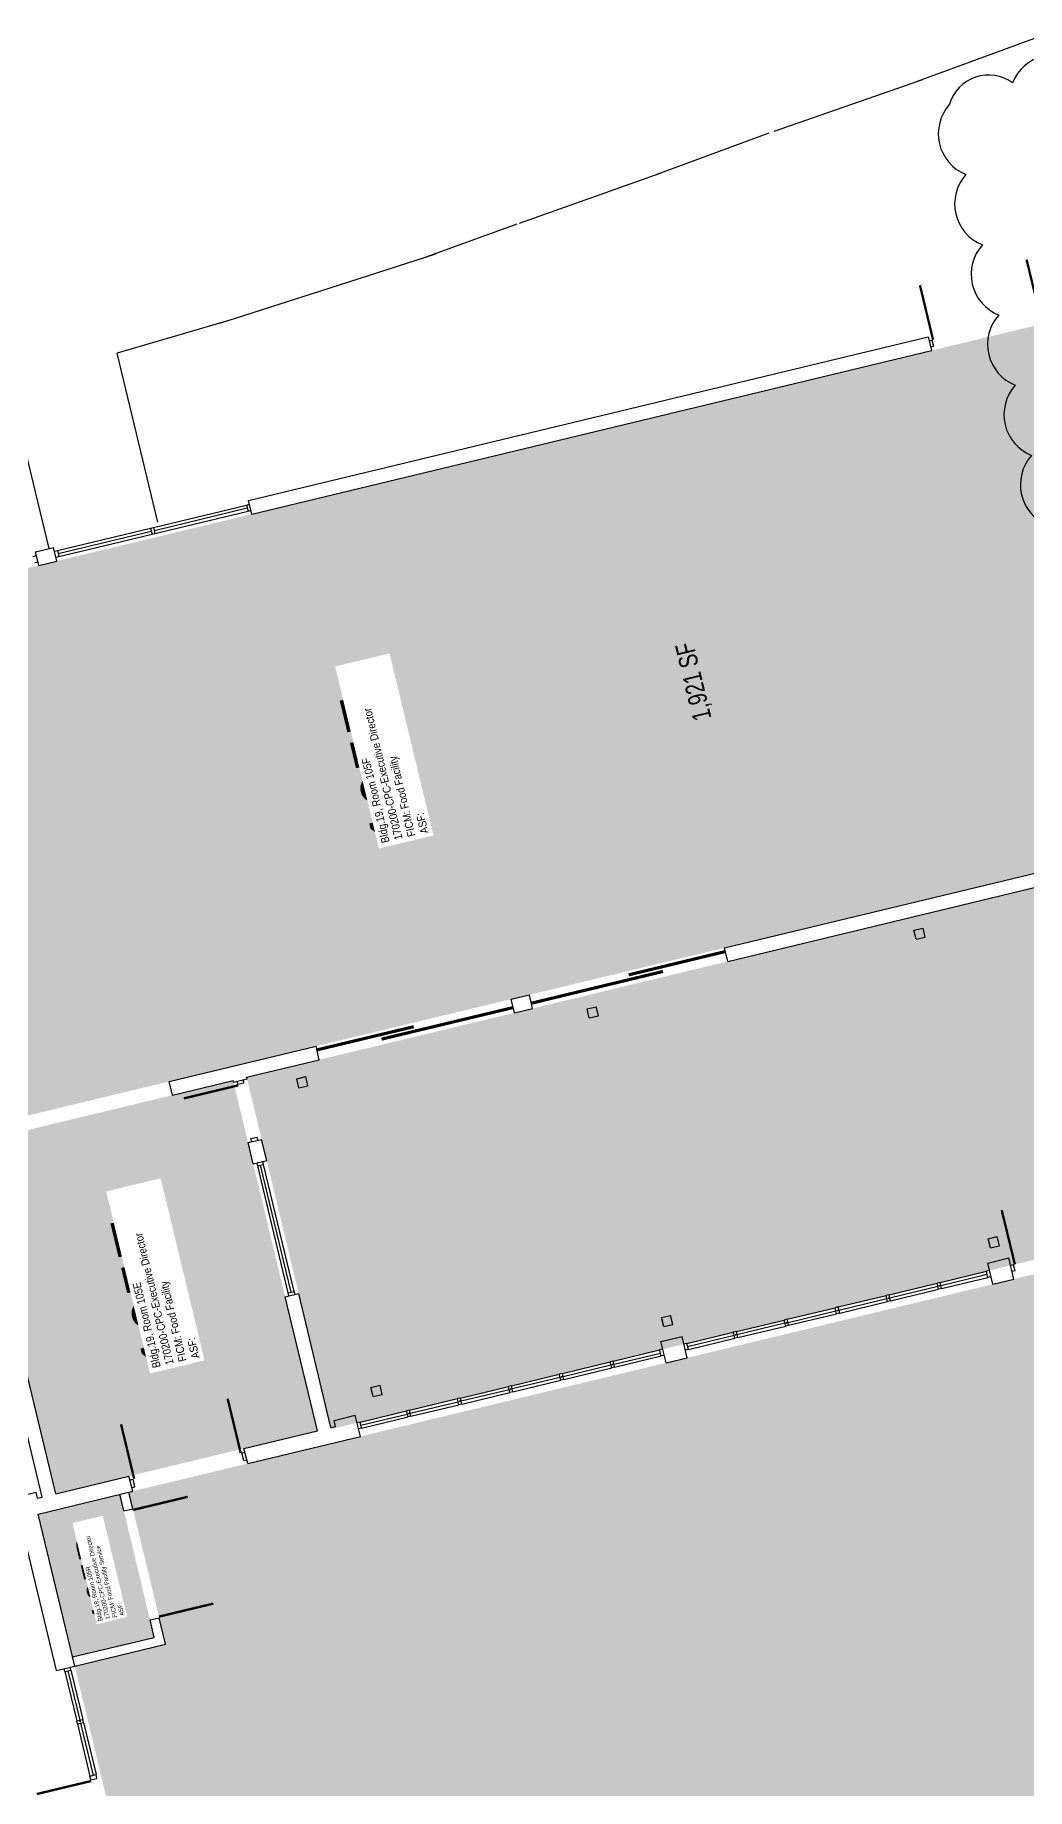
# Model space of a CAD drawing. Header units: inches. Extents: x 69215158 to 69219847, y 27668439 to 27672332.
# Drawn here: x 69215974 to 69216611, y 27670774 to 27671901 of the extents above; entities that cross this region are included whole.
import ezdxf
from ezdxf.enums import TextEntityAlignment as Align

# ---------------------------------------------------------------- set-up
doc = ezdxf.new("R2010")
doc.units = ezdxf.units.IN
doc.header["$LTSCALE"] = 100
doc.header["$MEASUREMENT"] = 0
for name, color, linetype in [('A-COLS', 5, 'CONTINUOUS'), ('A-DOOR', 2, 'CONTINUOUS'), ('A-GLAZ', 1, 'CONTINUOUS'), ('A-IDEN-RNUM', 7, 'CONTINUOUS'), ('A-IDEN-SNUM', 4, 'CONTINUOUS'), ('A-IDEN-VNUM', 4, 'CONTINUOUS'), ('A-REV', 1, 'CONTINUOUS'), ('A-SITE', 3, 'CONTINUOUS'), ('A-WALL', 5, 'CONTINUOUS'), ('AREA-TEXT', 3, 'CONTINUOUS'), ('Rooms-Category-Color', 7, 'CONTINUOUS'), ('Rooms-College-Color', 7, 'CONTINUOUS'), ('Rooms-Department-Color', 7, 'CONTINUOUS'), ('Rooms-Division-Color', 7, 'CONTINUOUS'), ('Rooms-Information', 7, 'CONTINUOUS')]:
    doc.layers.add(name, color=color, linetype=linetype)
doc.styles.add('CP_AREA', font='arial.ttf', dxfattribs={"height": 15})
doc.styles.add('CP_ROOMSNUMBER', font='arial.ttf', dxfattribs={"height": 1})
doc.styles.add('CP_ROOMVNUMBER', font='arial.ttf', dxfattribs={"width": 0.85, "height": 0.075})

msp = doc.modelspace()

# ---------------------------------------------------------------- hatches: boundary and pattern name
at = {"layer": 'Rooms-Category-Color', "true_color": 0xffe090}
for points in [[(69216693.5, 27671436.2), (69216680.3, 27671491.1), (69216633.6, 27671685.1), (69216626.1, 27671716.2), (69216623.7, 27671715.6), (69216113.2, 27671592.8), (69215847.8, 27671528.9), (69215878.7, 27671400.5), (69215927.9, 27671196.4), (69215968.7, 27671206.2), (69216154.4, 27671250.9), (69216629.8, 27671365.3), (69216706.1, 27671383.7), (69216758.6, 27671396.3), (69216746, 27671448.8)], [(69216109.8, 27671230.9), (69217167.1, 27671485.4), (69217221.5, 27671259.4), (69216164.2, 27671004.9)], [(69216034.2, 27670974.6), (69215987.1, 27670963.2), (69215933.1, 27671187.3), (69215932.9, 27671188.3), (69215970.8, 27671197.4), (69216101.1, 27671228.8), (69216155.3, 27671003.7)], [(69216818.7, 27671097.6), (69216802.9, 27671093.8), (69216790.3, 27671146.3), (69216602.9, 27671101.2), (69216589.3, 27671097.9), (69216392.9, 27671050.6), (69216379.3, 27671047.4), (69216182.9, 27671000.1), (69216036.6, 27670964.9), (69216034.1, 27670964.3), (69216036.7, 27670953.6), (69216053.6, 27670883.6), (69216057.7, 27670866.6), (69215999.3, 27670852.5), (69216049.8, 27670643), (69216108.1, 27670657.1), (69216121.2, 27670602.6), (69216138, 27670532.6), (69216158.9, 27670446.1), (69216175.7, 27670376.1), (69216188.8, 27670321.6), (69216150.9, 27670312.5), (69216130.5, 27670307.6), (69216156.5, 27670199.7), (69216176.9, 27670204.6), (69216186.6, 27670206.9), (69216191.5, 27670208.1), (69216230.4, 27670217.5), (69216525.9, 27670288.6), (69216531.8, 27670290), (69216775.8, 27670348.8), (69216971, 27670395.7), (69216958.3, 27670448.2), (69216973.7, 27670452)], [(69216030.9, 27670952.2), (69216047.7, 27670882.2), (69216050.4, 27670871), (69215997.9, 27670858.4), (69215995, 27670870.5), (69215975.8, 27670950.2), (69216028.3, 27670962.9)]]:
    msp.add_hatch(color=41, dxfattribs=at).paths.add_polyline_path(points)
at = {"layer": 'Rooms-College-Color', "true_color": 0xadadad}
for points in [[(69216693.5, 27671436.2), (69216680.3, 27671491.1), (69216633.6, 27671685.1), (69216626.1, 27671716.2), (69216623.7, 27671715.6), (69216113.2, 27671592.8), (69215847.8, 27671528.9), (69215878.7, 27671400.5), (69215927.9, 27671196.4), (69215968.7, 27671206.2), (69216154.4, 27671250.9), (69216629.8, 27671365.3), (69216706.1, 27671383.7), (69216758.6, 27671396.3), (69216746, 27671448.8)], [(69216109.8, 27671230.9), (69217167.1, 27671485.4), (69217221.5, 27671259.4), (69216164.2, 27671004.9)], [(69216034.2, 27670974.6), (69215987.1, 27670963.2), (69215933.1, 27671187.3), (69215932.9, 27671188.3), (69215970.8, 27671197.4), (69216101.1, 27671228.8), (69216155.3, 27671003.7)], [(69216818.7, 27671097.6), (69216802.9, 27671093.8), (69216790.3, 27671146.3), (69216602.9, 27671101.2), (69216589.3, 27671097.9), (69216392.9, 27671050.6), (69216379.3, 27671047.4), (69216182.9, 27671000.1), (69216036.6, 27670964.9), (69216034.1, 27670964.3), (69216036.7, 27670953.6), (69216053.6, 27670883.6), (69216057.7, 27670866.6), (69215999.3, 27670852.5), (69216049.8, 27670643), (69216108.1, 27670657.1), (69216121.2, 27670602.6), (69216138, 27670532.6), (69216158.9, 27670446.1), (69216175.7, 27670376.1), (69216188.8, 27670321.6), (69216150.9, 27670312.5), (69216130.5, 27670307.6), (69216156.5, 27670199.7), (69216176.9, 27670204.6), (69216186.6, 27670206.9), (69216191.5, 27670208.1), (69216230.4, 27670217.5), (69216525.9, 27670288.6), (69216531.8, 27670290), (69216775.8, 27670348.8), (69216971, 27670395.7), (69216958.3, 27670448.2), (69216973.7, 27670452)], [(69216030.9, 27670952.2), (69216047.7, 27670882.2), (69216050.4, 27670871), (69215997.9, 27670858.4), (69215995, 27670870.5), (69215975.8, 27670950.2), (69216028.3, 27670962.9)]]:
    msp.add_hatch(color=253, dxfattribs=at).paths.add_polyline_path(points)
at = {"layer": 'Rooms-Department-Color', "true_color": 0x80bc67}
for points in [[(69216693.5, 27671436.2), (69216680.3, 27671491.1), (69216633.6, 27671685.1), (69216626.1, 27671716.2), (69216623.7, 27671715.6), (69216113.2, 27671592.8), (69215847.8, 27671528.9), (69215878.7, 27671400.5), (69215927.9, 27671196.4), (69215968.7, 27671206.2), (69216154.4, 27671250.9), (69216629.8, 27671365.3), (69216706.1, 27671383.7), (69216758.6, 27671396.3), (69216746, 27671448.8)], [(69216109.8, 27671230.9), (69217167.1, 27671485.4), (69217221.5, 27671259.4), (69216164.2, 27671004.9)], [(69216034.2, 27670974.6), (69215987.1, 27670963.2), (69215933.1, 27671187.3), (69215932.9, 27671188.3), (69215970.8, 27671197.4), (69216101.1, 27671228.8), (69216155.3, 27671003.7)], [(69216818.7, 27671097.6), (69216802.9, 27671093.8), (69216790.3, 27671146.3), (69216602.9, 27671101.2), (69216589.3, 27671097.9), (69216392.9, 27671050.6), (69216379.3, 27671047.4), (69216182.9, 27671000.1), (69216036.6, 27670964.9), (69216034.1, 27670964.3), (69216036.7, 27670953.6), (69216053.6, 27670883.6), (69216057.7, 27670866.6), (69215999.3, 27670852.5), (69216049.8, 27670643), (69216108.1, 27670657.1), (69216121.2, 27670602.6), (69216138, 27670532.6), (69216158.9, 27670446.1), (69216175.7, 27670376.1), (69216188.8, 27670321.6), (69216150.9, 27670312.5), (69216130.5, 27670307.6), (69216156.5, 27670199.7), (69216176.9, 27670204.6), (69216186.6, 27670206.9), (69216191.5, 27670208.1), (69216230.4, 27670217.5), (69216525.9, 27670288.6), (69216531.8, 27670290), (69216775.8, 27670348.8), (69216971, 27670395.7), (69216958.3, 27670448.2), (69216973.7, 27670452)], [(69216030.9, 27670952.2), (69216047.7, 27670882.2), (69216050.4, 27670871), (69215997.9, 27670858.4), (69215995, 27670870.5), (69215975.8, 27670950.2), (69216028.3, 27670962.9)]]:
    msp.add_hatch(color=83, dxfattribs=at).paths.add_polyline_path(points)
at = {"layer": 'Rooms-Division-Color', "true_color": 0x80bc67}
for points in [[(69216693.5, 27671436.2), (69216680.3, 27671491.1), (69216633.6, 27671685.1), (69216626.1, 27671716.2), (69216623.7, 27671715.6), (69216113.2, 27671592.8), (69215847.8, 27671528.9), (69215878.7, 27671400.5), (69215927.9, 27671196.4), (69215968.7, 27671206.2), (69216154.4, 27671250.9), (69216629.8, 27671365.3), (69216706.1, 27671383.7), (69216758.6, 27671396.3), (69216746, 27671448.8)], [(69216109.8, 27671230.9), (69217167.1, 27671485.4), (69217221.5, 27671259.4), (69216164.2, 27671004.9)], [(69216034.2, 27670974.6), (69215987.1, 27670963.2), (69215933.1, 27671187.3), (69215932.9, 27671188.3), (69215970.8, 27671197.4), (69216101.1, 27671228.8), (69216155.3, 27671003.7)], [(69216818.7, 27671097.6), (69216802.9, 27671093.8), (69216790.3, 27671146.3), (69216602.9, 27671101.2), (69216589.3, 27671097.9), (69216392.9, 27671050.6), (69216379.3, 27671047.4), (69216182.9, 27671000.1), (69216036.6, 27670964.9), (69216034.1, 27670964.3), (69216036.7, 27670953.6), (69216053.6, 27670883.6), (69216057.7, 27670866.6), (69215999.3, 27670852.5), (69216049.8, 27670643), (69216108.1, 27670657.1), (69216121.2, 27670602.6), (69216138, 27670532.6), (69216158.9, 27670446.1), (69216175.7, 27670376.1), (69216188.8, 27670321.6), (69216150.9, 27670312.5), (69216130.5, 27670307.6), (69216156.5, 27670199.7), (69216176.9, 27670204.6), (69216186.6, 27670206.9), (69216191.5, 27670208.1), (69216230.4, 27670217.5), (69216525.9, 27670288.6), (69216531.8, 27670290), (69216775.8, 27670348.8), (69216971, 27670395.7), (69216958.3, 27670448.2), (69216973.7, 27670452)], [(69216030.9, 27670952.2), (69216047.7, 27670882.2), (69216050.4, 27670871), (69215997.9, 27670858.4), (69215995, 27670870.5), (69215975.8, 27670950.2), (69216028.3, 27670962.9)]]:
    msp.add_hatch(color=83, dxfattribs=at).paths.add_polyline_path(points)

# ---------------------------------------------------------------- linework, layer by layer
at = {"layer": 'A-COLS'}
for p, q in [((69216586, 27671111.5), (69216599.6, 27671114.8)), ((69216589.3, 27671097.9), (69216586, 27671111.5)), ((69216602.9, 27671101.2), (69216599.6, 27671114.8)), ((69216589.3, 27671097.9), (69216602.9, 27671101.2)), ((69216376, 27671061), (69216389.6, 27671064.3)), ((69216392.9, 27671050.6), (69216389.6, 27671064.3)), ((69216379.3, 27671047.4), (69216376, 27671061)), ((69216379.3, 27671047.4), (69216392.9, 27671050.6))]:
    msp.add_line(p, q, dxfattribs=at)
at = {"layer": 'A-DOOR'}
for points in [[(69216619.5, 27671721.3, 1.5, 1.5, 0), (69216611, 27671756.3, 0, 0, 0), (69216610.3, 27671756.1, 0, 0, 0.414214), (69216585.5, 27671711.6, 0, 0, 0.414214)], [(69216550.9, 27671704.8, 1.5, 1.5, 0), (69216542.5, 27671739.8, 0, 0, 0), (69216543.2, 27671740, 0, 0, -0.414214), (69216585.5, 27671711.6, 0, 0, -0.414214)], [(69216104.4, 27671225.7, 1.5, 1.5, 0), (69216069.4, 27671217.3, 0, 0, 0), (69216069.6, 27671216.6, 0, 0, 0.414214), (69216114.1, 27671191.8, 0, 0, 0.414214)], [(69216603.5, 27671110.6, 1.5, 1.5, 0), (69216595, 27671145.6, 0, 0, 0), (69216595.8, 27671145.8, 0, 0, -0.414214), (69216638.1, 27671117.4, 0, 0, -0.414214)], [(69216106, 27670989.4, 1.5, 1.5, 0), (69216097.6, 27671024.4, 0, 0, 0), (69216096.9, 27671024.2, 0, 0, 0.414214), (69216072.1, 27670979.7, 0, 0, 0.414214)], [(69216037.5, 27670972.9, 1.5, 1.5, 0), (69216029.1, 27671007.9, 0, 0, 0), (69216029.8, 27671008.1, 0, 0, -0.414214), (69216072.1, 27670979.7, 0, 0, -0.414214)], [(69216036.9, 27670952.9, 1.5, 1.5, 0), (69216071.9, 27670961.3, 0, 0, 0), (69216072.1, 27670960.6, 0, 0, -0.414214), (69216043.7, 27670918.2, 0, 0, -0.414214)], [(69216053.4, 27670884.3, 1.5, 1.5, 0), (69216088.4, 27670892.7, 0, 0, 0), (69216088.2, 27670893.5, 0, 0, 0.414214), (69216043.7, 27670918.2, 0, 0, 0.414214)], [(69216009.9, 27670778.7, 1.5, 1.5, 0), (69215974.9, 27670770.3, 0, 0, 0), (69215975.1, 27670769.6, 0, 0, 0.414214), (69216019.6, 27670744.8, 0, 0, 0.414214)]]:
    msp.add_lwpolyline(points, format="xyseb", dxfattribs=at)
at = {"layer": 'A-DOOR', "const_width": 2}
for points in [[(69216417.5, 27671311.7), (69216355.3, 27671296.7)], [(69216292.8, 27671278.5), (69216377.4, 27671298.9)], [(69216281.1, 27671275.7), (69216196.5, 27671255.4)], [(69216155, 27671248.5), (69216217.2, 27671263.4)]]:
    msp.add_lwpolyline(points, dxfattribs=at)
at = {"layer": 'A-GLAZ'}
for p, q in [((69216050, 27671584.2), (69216109.8, 27671598.6)), ((69216050.5, 27671582.3), (69216110.2, 27671596.7)), ((69216050.9, 27671580.3), (69216110.7, 27671594.7)), ((69215988.3, 27671569.4), (69216048, 27671583.7)), ((69215988.7, 27671567.4), (69216048.5, 27671581.8)), ((69215989.2, 27671565.5), (69216049, 27671579.9)), ((69216136.5, 27671092.3), (69216116.9, 27671174)), ((69216138.5, 27671092.8), (69216118.8, 27671174.4)), ((69216140.4, 27671093.2), (69216120.7, 27671174.9)), ((69216522.7, 27671091.1), (69216553.5, 27671098.6)), ((69216523.1, 27671089.2), (69216553.9, 27671096.6)), ((69216555.4, 27671099), (69216585.2, 27671106.2)), ((69216555.9, 27671097.1), (69216585.7, 27671104.3)), ((69216556.3, 27671095.1), (69216586.2, 27671102.3)), ((69216489.9, 27671083.3), (69216520.7, 27671090.7)), ((69216490.4, 27671081.3), (69216521.2, 27671088.7)), ((69216490.9, 27671079.4), (69216521.7, 27671086.8)), ((69216523.6, 27671087.3), (69216554.4, 27671094.7)), ((69216424.5, 27671067.5), (69216455.3, 27671074.9)), ((69216457.2, 27671075.4), (69216488, 27671082.8)), ((69216457.7, 27671073.4), (69216488.5, 27671080.9)), ((69216458.1, 27671071.5), (69216488.9, 27671078.9)), ((69216392.7, 27671059.9), (69216422.5, 27671067)), ((69216393.2, 27671057.9), (69216423, 27671065.1)), ((69216393.7, 27671056), (69216423.5, 27671063.2)), ((69216424.9, 27671065.6), (69216455.7, 27671073)), ((69216425.4, 27671063.6), (69216456.2, 27671071)), ((69216345.4, 27671048.5), (69216375.2, 27671055.7)), ((69216345.9, 27671046.5), (69216375.7, 27671053.7)), ((69216346.3, 27671044.6), (69216376.2, 27671051.8)), ((69216279.9, 27671032.7), (69216310.7, 27671040.1)), ((69216312.7, 27671040.6), (69216343.5, 27671048)), ((69216313.1, 27671038.7), (69216343.9, 27671046.1)), ((69216313.6, 27671036.7), (69216344.4, 27671044.1)), ((69216247.2, 27671024.8), (69216278, 27671032.2)), ((69216247.7, 27671022.9), (69216278.5, 27671030.3)), ((69216280.4, 27671030.8), (69216311.2, 27671038.2)), ((69216280.9, 27671028.8), (69216311.7, 27671036.2)), ((69216214.5, 27671017), (69216245.3, 27671024.4)), ((69216214.9, 27671015), (69216245.7, 27671022.4)), ((69216215.4, 27671013.1), (69216246.2, 27671020.5)), ((69216248.1, 27671020.9), (69216278.9, 27671028.4)), ((69216182.7, 27671009.3), (69216212.5, 27671016.5)), ((69216183.2, 27671007.4), (69216213, 27671014.5)), ((69216183.7, 27671005.4), (69216213.5, 27671012.6)), ((69215993, 27670849), (69216000.6, 27670817.4)), ((69215994.9, 27670849.4), (69216002.5, 27670817.8)), ((69215996.9, 27670849.9), (69216004.5, 27670818.3)), ((69216001.1, 27670815.4), (69216009.1, 27670781.9)), ((69216003, 27670815.9), (69216011.1, 27670782.3)), ((69216004.9, 27670816.3), (69216013, 27670782.8))]:
    msp.add_line(p, q, dxfattribs=at)
at = {"layer": 'A-REV'}
msp.add_lwpolyline([(69216647, 27671880.9, 0.520567), (69216602, 27671869.9, 0.520567), (69216561.5, 27671856.1, 0.520567), (69216572, 27671811, 0.520567), (69216582.6, 27671765.8, 0.520567), (69216593.1, 27671720.7, 0.520567), (69216603.7, 27671675.6, 0.520567), (69216614.2, 27671630.5, 0.520567), (69216624.8, 27671585.4, 0.520567)], format="xyb", dxfattribs=at)
at = {"layer": 'A-SITE'}
for p, q in [((69216621.8, 27671900.6), (69216540.6, 27671870.7)), ((69216543.4, 27671871.7), (69216448.5, 27671838.6)), ((69216445.3, 27671837.5), (69216373.5, 27671810.9)), ((69216376, 27671811.8), (69216285, 27671779.6)), ((69216283.5, 27671779.1), (69216224.9, 27671757.8)), ((69216231.1, 27671759.9), (69216156.7, 27671735.9)), ((69216157.3, 27671736), (69216092.4, 27671715.3)), ((69216096.9, 27671716.7), (69216026.6, 27671696.2)), ((69216052.8, 27671587.5), (69216026.6, 27671696.2)), ((69215982.8, 27671570.6), (69215958, 27671673.6))]:
    msp.add_line(p, q, dxfattribs=at)
at = {"layer": 'A-WALL'}
for p, q in [((69216111.1, 27671601.5), (69216547.7, 27671706.6)), ((69216547.7, 27671706.6), (69216549.8, 27671697.8)), ((69216113.2, 27671592.8), (69216549.8, 27671697.8)), ((69216548.3, 27671704.2), (69216550.2, 27671704.6)), ((69216549.2, 27671700.3), (69216551.1, 27671700.7)), ((69216550.2, 27671704.6), (69216551.1, 27671700.7)), ((69216109.8, 27671598.6), (69216111.7, 27671599.1)), ((69216109.8, 27671598.6), (69216110.7, 27671594.7)), ((69216110.7, 27671594.7), (69216112.7, 27671595.2)), ((69216113.2, 27671592.8), (69216111.1, 27671601.5)), ((69216048, 27671583.7), (69216050, 27671584.2)), ((69216048, 27671583.7), (69216049, 27671579.9)), ((69216050, 27671584.2), (69216050.9, 27671580.3)), ((69215974.1, 27671568.5), (69215985.7, 27671571.3)), ((69215987.8, 27671562.6), (69215985.7, 27671571.3)), ((69216049, 27671579.9), (69216050.9, 27671580.3)), ((69215972.7, 27671565.6), (69215974.6, 27671566.1)), ((69215973.6, 27671561.7), (69215975.6, 27671562.2)), ((69215976.2, 27671559.8), (69215974.1, 27671568.5)), ((69215976.2, 27671559.8), (69215987.8, 27671562.6)), ((69215986.3, 27671568.9), (69215988.3, 27671569.4)), ((69215987.2, 27671565), (69215989.2, 27671565.5)), ((69215988.3, 27671569.4), (69215989.2, 27671565.5)), ((69216416.9, 27671314.1), (69216629.8, 27671365.3)), ((69216419, 27671305.3), (69216631.9, 27671356.6)), ((69216538.6, 27671325.4), (69216544.5, 27671326.8)), ((69216540, 27671319.6), (69216538.6, 27671325.4)), ((69216545.9, 27671321), (69216544.5, 27671326.8)), ((69216419, 27671305.3), (69216416.9, 27671314.1)), ((69216540, 27671319.6), (69216545.9, 27671321)), ((69216279.8, 27671281.1), (69216291.5, 27671283.9)), ((69216281.9, 27671272.3), (69216279.8, 27671281.1)), ((69216293.6, 27671275.1), (69216291.5, 27671283.9)), ((69216281.9, 27671272.3), (69216293.6, 27671275.1)), ((69216328.6, 27671274.8), (69216334.5, 27671276.2)), ((69216330, 27671269), (69216328.6, 27671274.8)), ((69216330, 27671269), (69216335.9, 27671270.4)), ((69216335.9, 27671270.4), (69216334.5, 27671276.2)), ((69216060.1, 27671228.2), (69216154.4, 27671250.9)), ((69216156.5, 27671242.1), (69216154.4, 27671250.9)), ((69216109.8, 27671230.9), (69216156.5, 27671242.1)), ((69216142, 27671229.9), (69216147.8, 27671231.3)), ((69216149.2, 27671225.5), (69216147.8, 27671231.3)), ((69216062.2, 27671219.4), (69216060.1, 27671228.2)), ((69216062.2, 27671219.4), (69216101.1, 27671228.8)), ((69216101.3, 27671227.8), (69216101.1, 27671228.8)), ((69216101.3, 27671227.8), (69216110.1, 27671229.9)), ((69216104.2, 27671226.5), (69216103.8, 27671228.4)), ((69216104.2, 27671226.5), (69216108.1, 27671227.4)), ((69216108.1, 27671227.4), (69216107.6, 27671229.4)), ((69216110.1, 27671229.9), (69216109.8, 27671230.9)), ((69216143.4, 27671224.1), (69216142, 27671229.9)), ((69216143.4, 27671224.1), (69216149.2, 27671225.5)), ((69216110.7, 27671188.9), (69216119.4, 27671191)), ((69216114, 27671175.3), (69216110.7, 27671188.9)), ((69216112.6, 27671191.5), (69216116.5, 27671192.4)), ((69216113.1, 27671189.5), (69216112.6, 27671191.5)), ((69216117, 27671190.5), (69216116.5, 27671192.4)), ((69216122.7, 27671177.4), (69216119.4, 27671191)), ((69216114, 27671175.3), (69216122.7, 27671177.4)), ((69216116.9, 27671174), (69216116.4, 27671175.9)), ((69216120.7, 27671174.9), (69216120.3, 27671176.9)), ((69216116.9, 27671174), (69216120.7, 27671174.9)), ((69215978.3, 27670961.1), (69215933.7, 27671146.3)), ((69215987.1, 27670963.2), (69215942.5, 27671148.5)), ((69216586.4, 27671127.1), (69216592.2, 27671128.5)), ((69216587.8, 27671121.2), (69216586.4, 27671127.1)), ((69216587.8, 27671121.2), (69216593.6, 27671122.6)), ((69216593.6, 27671122.6), (69216592.2, 27671128.5)), ((69216602.7, 27671110.4), (69216600.8, 27671109.9)), ((69216603.7, 27671106.5), (69216602.7, 27671110.4)), ((69216555.4, 27671099), (69216553.5, 27671098.6)), ((69216554.4, 27671094.7), (69216553.5, 27671098.6)), ((69216556.3, 27671095.1), (69216555.4, 27671099)), ((69216587.2, 27671106.7), (69216585.2, 27671106.2)), ((69216586.2, 27671102.3), (69216585.2, 27671106.2)), ((69216588.1, 27671102.8), (69216586.2, 27671102.3)), ((69216603.7, 27671106.5), (69216601.7, 27671106.1)), ((69216134.6, 27671089.8), (69216143.3, 27671091.9)), ((69216155.3, 27671003.7), (69216134.6, 27671089.8)), ((69216136.5, 27671092.3), (69216140.4, 27671093.2)), ((69216137, 27671090.4), (69216136.5, 27671092.3)), ((69216140.9, 27671091.3), (69216140.4, 27671093.2)), ((69216164, 27671005.8), (69216143.3, 27671091.9)), ((69216522.7, 27671091.1), (69216520.7, 27671090.7)), ((69216521.7, 27671086.8), (69216520.7, 27671090.7)), ((69216523.6, 27671087.3), (69216521.7, 27671086.8)), ((69216523.6, 27671087.3), (69216522.7, 27671091.1)), ((69216556.3, 27671095.1), (69216554.4, 27671094.7)), ((69216376.4, 27671076.5), (69216382.2, 27671077.9)), ((69216377.8, 27671070.7), (69216376.4, 27671076.5)), ((69216383.6, 27671072.1), (69216382.2, 27671077.9)), ((69216457.2, 27671075.4), (69216455.3, 27671074.9)), ((69216456.2, 27671071), (69216455.3, 27671074.9)), ((69216458.1, 27671071.5), (69216457.2, 27671075.4)), ((69216489.9, 27671083.3), (69216488, 27671082.8)), ((69216488.9, 27671078.9), (69216488, 27671082.8)), ((69216490.9, 27671079.4), (69216488.9, 27671078.9)), ((69216490.9, 27671079.4), (69216489.9, 27671083.3)), ((69216377.8, 27671070.7), (69216383.6, 27671072.1)), ((69216424.5, 27671067.5), (69216422.5, 27671067)), ((69216423.5, 27671063.2), (69216422.5, 27671067)), ((69216425.4, 27671063.6), (69216423.5, 27671063.2)), ((69216425.4, 27671063.6), (69216424.5, 27671067.5)), ((69216458.1, 27671071.5), (69216456.2, 27671071)), ((69216377.2, 27671056.1), (69216375.2, 27671055.7)), ((69216376.2, 27671051.8), (69216375.2, 27671055.7)), ((69216378.1, 27671052.2), (69216376.2, 27671051.8)), ((69216392.7, 27671059.9), (69216390.8, 27671059.4)), ((69216393.7, 27671056), (69216391.7, 27671055.5)), ((69216393.7, 27671056), (69216392.7, 27671059.9)), ((69216312.7, 27671040.6), (69216310.7, 27671040.1)), ((69216311.7, 27671036.2), (69216310.7, 27671040.1)), ((69216313.6, 27671036.7), (69216312.7, 27671040.6)), ((69216345.4, 27671048.5), (69216343.5, 27671048)), ((69216344.4, 27671044.1), (69216343.5, 27671048)), ((69216346.3, 27671044.6), (69216344.4, 27671044.1)), ((69216346.3, 27671044.6), (69216345.4, 27671048.5)), ((69216189.7, 27671031.6), (69216195.5, 27671033)), ((69216191.1, 27671025.7), (69216189.7, 27671031.6)), ((69216196.9, 27671027.1), (69216195.5, 27671033)), ((69216279.9, 27671032.7), (69216278, 27671032.2)), ((69216278.9, 27671028.4), (69216278, 27671032.2)), ((69216280.9, 27671028.8), (69216278.9, 27671028.4)), ((69216280.9, 27671028.8), (69216279.9, 27671032.7)), ((69216313.6, 27671036.7), (69216311.7, 27671036.2)), ((69216191.1, 27671025.7), (69216196.9, 27671027.1)), ((69216247.2, 27671024.8), (69216245.3, 27671024.4)), ((69216246.2, 27671020.5), (69216245.3, 27671024.4)), ((69216248.1, 27671020.9), (69216246.2, 27671020.5)), ((69216248.1, 27671020.9), (69216247.2, 27671024.8)), ((69216164, 27671005.8), (69216166.9, 27671006.5)), ((69216166, 27671010.4), (69216179.6, 27671013.7)), ((69216166.9, 27671006.5), (69216166, 27671010.4)), ((69216182.9, 27671000.1), (69216179.6, 27671013.7)), ((69216182.7, 27671009.3), (69216180.8, 27671008.8)), ((69216183.7, 27671005.4), (69216182.7, 27671009.3)), ((69216214.5, 27671017), (69216212.5, 27671016.5)), ((69216213.5, 27671012.6), (69216212.5, 27671016.5)), ((69216215.4, 27671013.1), (69216213.5, 27671012.6)), ((69216215.4, 27671013.1), (69216214.5, 27671017)), ((69216108.1, 27670992.4), (69216155.3, 27671003.7)), ((69216110.5, 27670982.7), (69216182.9, 27671000.1)), ((69216183.7, 27671005.4), (69216181.7, 27671005)), ((69216106.8, 27670989.5), (69216108.7, 27670990)), ((69216107.9, 27670984.6), (69216106.8, 27670989.5)), ((69216107.9, 27670984.6), (69216109.9, 27670985.1)), ((69216110.5, 27670982.7), (69216108.1, 27670992.4)), ((69215987.1, 27670963.2), (69216034.2, 27670974.6)), ((69216036.6, 27670964.9), (69216034.2, 27670974.6)), ((69216034.8, 27670972.2), (69216036.8, 27670972.6)), ((69216037.9, 27670967.8), (69216036.8, 27670972.6)), ((69215960.9, 27670961), (69215974.5, 27670964.3)), ((69215987.7, 27670849.7), (69215960.9, 27670961)), ((69215975.4, 27670960.4), (69215974.5, 27670964.3)), ((69215975.4, 27670960.4), (69215978.3, 27670961.1)), ((69215975.8, 27670950.2), (69216036.6, 27670964.9)), ((69216030.9, 27670952.2), (69216028.3, 27670962.9)), ((69216036.7, 27670953.6), (69216034.1, 27670964.3)), ((69216036, 27670967.3), (69216037.9, 27670967.8)), ((69215999.3, 27670852.5), (69215975.8, 27670950.2)), ((69216030.9, 27670952.2), (69216036.7, 27670953.6)), ((69216047.7, 27670882.2), (69216053.6, 27670883.6)), ((69216050.4, 27670871), (69216047.7, 27670882.2)), ((69216057.7, 27670866.6), (69216053.6, 27670883.6)), ((69215997.9, 27670858.4), (69216050.4, 27670871)), ((69215999.3, 27670852.5), (69216057.7, 27670866.6)), ((69215987.7, 27670849.7), (69215999.3, 27670852.5)), ((69215993, 27670849), (69215992.5, 27670850.9)), ((69215993, 27670849), (69215996.9, 27670849.9)), ((69215996.9, 27670849.9), (69215996.4, 27670851.8)), ((69216000.6, 27670817.4), (69216004.5, 27670818.3)), ((69216001.1, 27670815.4), (69216000.6, 27670817.4)), ((69216001.1, 27670815.4), (69216004.9, 27670816.3)), ((69216004.9, 27670816.3), (69216004.5, 27670818.3)), ((69216009.1, 27670781.9), (69216013, 27670782.8)), ((69216009.7, 27670779.4), (69216009.1, 27670781.9)), ((69216013.6, 27670780.4), (69216013, 27670782.8)), ((69216009.7, 27670779.4), (69216013.6, 27670780.4))]:
    msp.add_line(p, q, dxfattribs=at)
for p in [(69216554.9, 27671096.8), (69216522.2, 27671089), (69216489.4, 27671081.1), (69216424, 27671065.3), (69216456.7, 27671073.2), (69216344.9, 27671046.3), (69216279.4, 27671030.5), (69216312.2, 27671038.4), (69216246.7, 27671022.7), (69216214, 27671014.8), (69216002.8, 27670816.9)]:
    msp.add_point(p, dxfattribs=at)

# ---------------------------------------------------------------- texts
at = {"layer": 'A-IDEN-RNUM', "style": 'CP_ROOMSNUMBER', "width": 0.85}
for s, p in [('0105-F0', (69216198.1, 27671431.4)), ('0105-E0', (69216050.8, 27671095.2)), ('0105-R0', (69216015.1, 27670910.5))]:
    msp.add_text(s, height=1, rotation=103.5348, dxfattribs=at).set_placement(p, align=Align.MIDDLE)
at = {"layer": 'A-IDEN-SNUM', "style": 'CP_ROOMSNUMBER', "width": 0.85}
for s, p in [('01900105F0', (69216198.1, 27671431.4)), ('01900105E0', (69216050.8, 27671095.2)), ('01900105R0', (69216015.1, 27670910.5))]:
    msp.add_text(s, height=1, rotation=103.5348, dxfattribs=at).set_placement(p, align=Align.MIDDLE)
at = {"layer": 'A-IDEN-VNUM', "style": 'CP_ROOMVNUMBER', "width": 0.85}
for s, height, p in [('105F', 36, (69216198.1, 27671431.4)), ('105E', 36, (69216050.8, 27671095.2)), ('105R', 20, (69216015.1, 27670910.5))]:
    msp.add_text(s, height=height, rotation=103.5348, dxfattribs=at).set_placement(p, align=Align.MIDDLE)
at = {"layer": 'AREA-TEXT', "style": 'CP_AREA', "width": 0.75}
for s, p in [('1,921 SF', (69216396.8, 27671485.1)), ('278 SF', (69216044.1, 27671096)), ('35 SF', (69216013.1, 27670910.6))]:
    msp.add_text(s, height=12, rotation=103.5348, dxfattribs=at).set_placement(p, align=Align.MIDDLE_CENTER)

# ---------------------------------------------------------------- next in the draw order: texts
at = {"layer": 'Rooms-Information', "attachment_point": 7, "rotation": 103.5348, "style": 'CP_ROOMVNUMBER', "bg_fill": 3, "box_fill_scale": 1.5, "bg_fill_color": 256, "bg_fill_true_color": 13158600, "bg_fill_transparency": 0}
for s, insert, char_height, width in [('Bldg.19, Room 105F^M^J170200-CPC-Executive Director^M^JFICM: Food Facility^M^JASF: ', (69216226.8, 27671388.2), 5.143, 115.2), ('Bldg.19, Room 105E^M^J170200-CPC-Executive Director^M^JFICM: Food Facility^M^JASF: ', (69216079.7, 27671050.9), 5.143, 115.2), ('Bldg.19, Room 105R^M^J170200-CPC-Executive Director^M^JFICM: Food Facility Service^M^JASF: ', (69216031.3, 27670885.2), 2.857, 64)]:
    msp.add_mtext(s, dxfattribs=dict(at, insert=insert, char_height=char_height, width=width))

doc.saveas('drawing.dxf')
